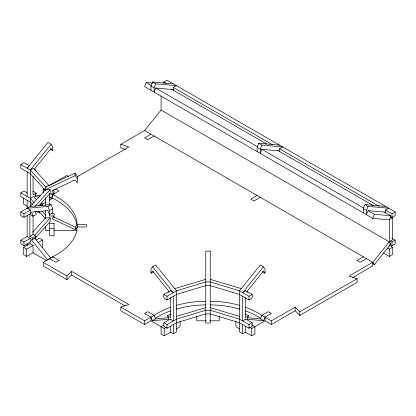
<?xml version="1.0" encoding="UTF-8"?>
<svg xmlns="http://www.w3.org/2000/svg" width="416" height="416" viewBox="0 0 416 416"><rect width="100%" height="100%" fill="white"/><g stroke="black" fill="none" stroke-linecap="round" stroke-linejoin="round"><path stroke-width="0.62" d="M33.051 191.277L36.223 193.107L34.85 196.643L39.286 197.038M49.421 197.943L51.319 198.115L52.692 194.579L59.03 190.918L55.864 189.088L53.222 190.611M152.526 83.096L146.193 82.529L144.607 86.611L372.814 218.369L389.288 219.835L392.454 218.01L392.454 239.964L389.288 241.795L372.814 262.283L349.045 276.011L357.084 278.689L357.084 282.35L299.801 315.416L295.162 310.778L295.162 307.117L271.393 320.84L261.882 315.354A71.209 41.111 0 0 0 245.409 307.247M150.951 90.272L150.951 86.044L152.532 81.962L173.332 83.819M172.172 89.487L155.704 88.015L154.118 92.102L154.118 87.875L155.704 83.793L176.504 85.649L173.332 87.48L173.332 90.527M257.13 151.575L257.13 147.347L258.71 143.265L279.51 145.122M278.351 150.79L261.882 149.318L260.296 153.405L260.296 149.178L261.882 145.096L282.682 146.952L279.51 148.782L279.51 151.83M245.414 313.882L248.581 315.713L247.208 319.249L263.682 320.72L265.049 317.184L271.393 313.524L268.221 311.693L261.882 315.354L260.51 318.89L247.208 317.699M363.308 212.878L363.308 208.65L364.894 204.568L385.689 206.424M384.53 212.092L368.061 210.621L366.475 214.708L366.475 210.48L368.061 206.393L388.861 208.255L385.689 210.085L385.689 213.132M372.814 218.369L374.4 214.282L390.868 215.753L389.288 219.835L389.288 241.795L390.868 244.052L374.4 264.54L372.715 263.567M47.746 260.078L31.684 240.089L33.051 238.139L36.223 236.309L33.051 234.478L29.884 236.309L29.884 214.349L33.051 216.18L36.223 214.349L35.09 211.432M31.684 240.089L34.85 238.259L36.223 236.309M48.838 259.6L49.525 258.627L55.864 262.283L59.03 260.452L52.692 256.797L43.186 262.283L43.186 265.944L66.955 279.672L71.594 275.028L71.594 271.367L128.877 304.439L120.838 307.117L120.838 310.778L144.607 324.501L150.951 320.84L164.247 328.52L166.436 327.257M52.005 257.769L52.692 256.797A71.209 41.111 0 0 0 76.617 231.546L77.184 226.98L86.31 226.98L86.31 224.39L77.184 224.39L76.617 219.825A71.209 41.111 0 0 0 52.692 194.579L51.106 193.664M170.586 326.082L170.586 332.181L173.332 333.767L176.504 331.937L176.504 290.826L155.704 264.956L152.532 266.781L150.951 269.038L150.951 273.265L153.587 271.736M150.951 273.265L152.532 271.008L169 291.496L168.371 292.401M75.405 229.726L75.405 227.136L77.345 224.39L77.345 226.98L75.405 229.726L52.114 218.743L54.054 216.003L49.572 216.003L49.572 214.063M30.311 206.279L30.311 170.05L51.106 144.18L47.939 142.35L27.139 168.225L28.194 167.612M125.429 149.448L120.838 147.914L120.838 144.253L144.607 130.53L161.08 110.042L161.08 95.836M245.414 326.082L245.414 332.181L242.668 333.767L239.496 331.937L239.496 290.826L260.296 264.956L263.468 266.781L242.668 292.656L245.835 290.826M35.188 206.336L50.175 189.535L45.692 189.535L30.311 206.424L20.8 211.916L20.8 215.571L23.972 217.402L30.68 213.528M39.042 205.676L50.175 193.19L50.175 189.535M34.336 235.591L50.175 217.833L45.692 217.833L32.443 232.378M34.762 238.774L50.175 221.489L50.175 217.833M66.955 279.672L66.955 276.011L71.594 271.367M45.261 190.133L30.311 173.711L20.8 168.225L20.8 164.564L23.972 162.734L29.562 165.963M163.826 83.21L163.826 81.988L166.993 80.158L395.2 211.916L395.2 215.571L392.028 217.402L390.343 216.429M20.8 164.564L30.311 170.05L33.478 168.225L48.89 185.505M32.443 204.355L30.311 202.01L20.8 196.524L20.8 192.863L23.972 191.032L27.326 192.967M36.223 193.107L33.051 194.938L33.051 176.207M43.186 192.748L43.186 189.088L44.288 188.448M48.714 185.895L66.955 175.365L68.219 176.628M20.8 192.863L30.311 198.349L33.478 196.524L36.473 199.883M77.21 176.764L128.877 146.936L120.838 144.253M150.951 134.191L144.607 137.852L147.779 139.682L154.118 136.022M20.8 211.916L23.972 213.746L30.68 209.867M40.451 205.306L46.103 202.041M49.4 200.138L52.692 198.24L52.692 194.579M30.311 213.746L30.311 210.085L27.139 208.255L47.939 206.393L51.106 204.568L52.692 208.65L52.692 212.878L49.525 214.708L47.939 210.621L31.47 212.092L33.051 216.18M49.525 214.708L49.525 210.48L52.692 208.65M30.68 241.826L23.972 245.7L20.8 243.87L20.8 240.214L27.513 236.335M20.8 240.214L23.972 242.044L30.68 238.165M33.27 252.652L26.712 256.438L23.546 254.608L23.546 247.286L30.103 243.5M36.114 240.032L39.395 238.139L42.562 239.964L42.562 247.286M23.546 247.286L26.712 249.116L33.051 245.456L33.051 252.777L46.779 260.702M38.09 242.549L42.562 239.964M257.13 195.494L250.791 199.155L253.958 200.985L260.296 197.324M245.466 290.612L252.174 294.486L252.174 298.147L249.007 299.978L239.496 294.486L210.241 285.605L205.759 285.605L176.504 294.486L166.993 299.978L163.826 298.147L163.826 294.486L170.534 290.612M163.826 294.486L166.993 296.317L176.504 290.826L205.759 281.949L210.241 281.949L239.496 290.826L249.007 296.317L252.174 294.486M120.838 307.117L144.607 320.84L154.118 315.354A71.209 41.111 0 0 1 170.591 307.247M155.49 318.89L154.118 315.354L147.779 311.693L144.607 313.524L150.951 317.184L152.318 320.72L155.49 318.89L168.792 317.699M152.318 320.72L168.792 319.249L167.419 315.713L170.586 313.882M245.466 318.911L252.174 322.785L252.174 326.446L249.007 328.276L239.496 322.785L210.241 313.903L205.759 313.903L176.504 322.785L166.993 328.276L163.826 326.446L163.826 322.785L170.534 318.911M163.873 325.078L161.08 326.69L161.08 334.012L164.247 335.842L170.804 332.056M163.826 322.785L166.993 324.615L176.504 319.124L205.759 310.248L210.241 310.248L239.496 319.124L249.007 324.615L252.174 322.785M176.27 328.9L180.097 326.69L180.097 321.199M385.284 209.851L392.028 213.746L395.2 211.916M248.581 315.713L245.414 317.543L245.414 297.518M245.835 319.124L242.668 320.954L242.668 296.317M363.308 256.797L356.97 260.452L360.136 262.283L366.475 258.627M390.343 241.067L392.028 242.044L395.2 240.214L395.2 243.87L392.028 245.7L389.782 244.405M249.564 327.257L251.753 328.52L265.049 320.84L271.393 324.501L295.162 310.778M387.608 248.149L389.288 249.116L392.454 247.286L392.454 254.608L389.288 256.438L383.276 252.964M245.196 332.056L251.753 335.842L254.92 334.012L254.92 326.69L251.753 324.86M352.362 277.753L372.814 265.944L372.814 262.283L144.607 130.53M299.801 315.416L299.801 311.761L357.084 278.689M49.572 194.043L54.054 194.043L51.813 190.871L75.104 179.894L77.345 183.061L77.345 176.249L75.104 173.077L45.692 186.945L45.692 189.992M45.692 189.535L75.104 175.666L75.104 173.077M174.554 288.636L205.759 279.36M176.389 316.389L205.759 307.658M30.311 206.424L51.106 204.568M205.759 301.21L197.85 301.538A71.209 41.111 0 0 0 175.926 305.526M205.759 304.871L197.85 305.198A71.209 41.111 0 0 0 175.926 309.187M46.972 186.945L45.692 186.945L30.311 170.05M51.496 213.413L54.054 213.413L54.054 217.5M49.572 228.498L54.054 228.498M49.572 230.641L45.692 230.641L45.692 226.221M54.054 230.641L77.345 230.641M206.398 320.814L196.794 320.814L196.794 316.394M209.602 320.814L219.206 320.814L219.206 316.394M210.241 301.21L218.15 301.538A71.209 41.111 0 0 1 240.074 305.526M210.241 304.871L218.15 305.198A71.209 41.111 0 0 1 240.074 309.187M34.85 195.099L40.55 195.608M210.241 279.36L241.446 288.636M210.241 307.658L239.611 316.389M53.279 216.705L75.405 227.136M163.826 81.988L166.072 83.288M173.378 87.506L272.308 144.622M279.614 148.84L379.101 206.279M171.657 89.19L266.651 144.035M277.893 150.524L373.443 205.691M384.124 211.858L390.868 215.753M390.208 216.71L392.454 218.01M152.532 81.962L155.704 83.793M258.71 143.265L261.882 145.096M364.894 204.568L368.061 206.393M146.193 82.529L151.252 85.446M155.75 88.046L257.488 146.78M261.42 149.053L363.719 208.114M368.217 210.714L374.4 214.282M150.951 86.044L154.118 87.875M257.13 147.347L260.296 149.178M363.308 208.65L366.475 210.48M391.825 238.264L395.2 240.214M161.08 110.042L389.288 241.795M389.745 243.402L390.868 244.052M389.724 245.71L392.454 247.286M50.05 149.136L52.692 150.66L52.692 146.432L51.106 144.18M262.413 271.736L265.049 273.265L265.049 269.038L263.468 266.781M43.186 189.088L45.297 190.31M49.208 196.893L51.319 198.115M260.51 318.89L263.682 320.72M40.976 203.169L42.562 204.084L42.562 205.915M27.373 206.294L23.546 204.084L23.546 197.985M36.66 211.661L39.395 213.236L39.395 211.406M239.73 328.9L235.903 326.69L235.903 321.199M170.165 290.826L173.332 292.656L152.532 266.781M29.884 236.309L33.051 238.139M167.419 315.713L170.586 317.543L170.586 297.518M170.165 319.124L173.332 320.954L173.332 296.317M29.884 243.625L33.051 245.456M71.594 275.028L124.946 305.828M43.186 262.283L66.955 276.011M295.162 307.117L299.801 311.761M30.311 198.349L34.154 202.576M41.844 211.021L45.692 215.244M38.428 210.928L45.261 218.431M40.326 204.204L41.61 205.644M34.85 238.259L50.918 258.248M75.104 175.666L77.345 178.833M52.936 189.868L54.054 191.454L54.054 194.043M372.814 262.283L374.4 264.54M265.049 273.265L263.468 271.008L247 291.496L247.629 292.401M52.692 150.66L51.106 148.403L34.637 168.891L36.223 171.148M47.939 206.393L49.525 210.48M76.83 225.196L76.617 223.486A71.209 41.111 0 0 0 52.692 198.24M392.028 213.746L392.028 217.402M392.028 242.044L392.028 245.7M389.288 249.116L389.288 256.438M271.393 320.84L271.393 324.501M265.049 317.184L265.049 320.84M251.753 328.52L251.753 335.842M249.007 296.317L249.007 299.978M249.007 324.615L249.007 328.276M242.668 324.615L242.668 333.767M173.332 324.615L173.332 333.767M166.993 296.317L166.993 299.978M166.993 324.615L166.993 328.276M164.247 328.52L164.247 335.842M150.951 317.184L150.951 320.84M144.607 320.84L144.607 324.501M49.572 193.393L49.572 205.02M45.692 197.73L45.692 205.52M45.692 210.699L45.692 218.291M33.051 215.748L33.051 234.478M30.311 242.044L30.311 238.384L27.139 236.553L27.139 215.155M27.139 171.881L27.139 196.524M27.139 200.179L27.139 208.723M27.139 243.87L27.139 245.7M26.712 249.116L26.712 256.438M23.972 213.746L23.972 217.402M23.972 242.044L23.972 245.7M155.152 318.334A71.209 41.111 0 0 1 170.591 310.908M245.409 310.908A71.209 41.111 0 0 1 260.848 318.334M54.054 223.319L49.572 223.319L49.572 235.815L54.054 235.815L54.054 223.319M210.241 251.098L205.759 251.098L205.759 323.055L210.241 323.055L210.241 251.098"/></g></svg>
